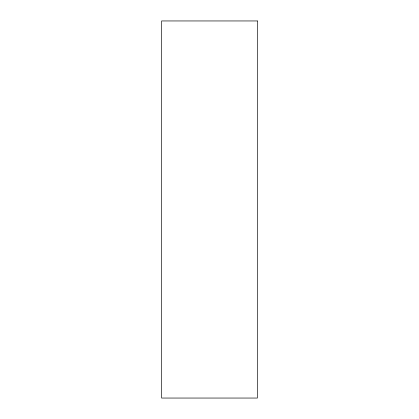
<?xml version="1.0" encoding="UTF-8"?>
<svg xmlns="http://www.w3.org/2000/svg" width="419" height="419" viewBox="0 0 419 419"><rect width="100%" height="100%" fill="white"/><g stroke="black" fill="none" stroke-linecap="round" stroke-linejoin="round"><path stroke-width="0.63" d="M257.392 20.95L161.608 20.95L161.608 398.05L257.392 398.05L257.392 20.95"/></g></svg>
